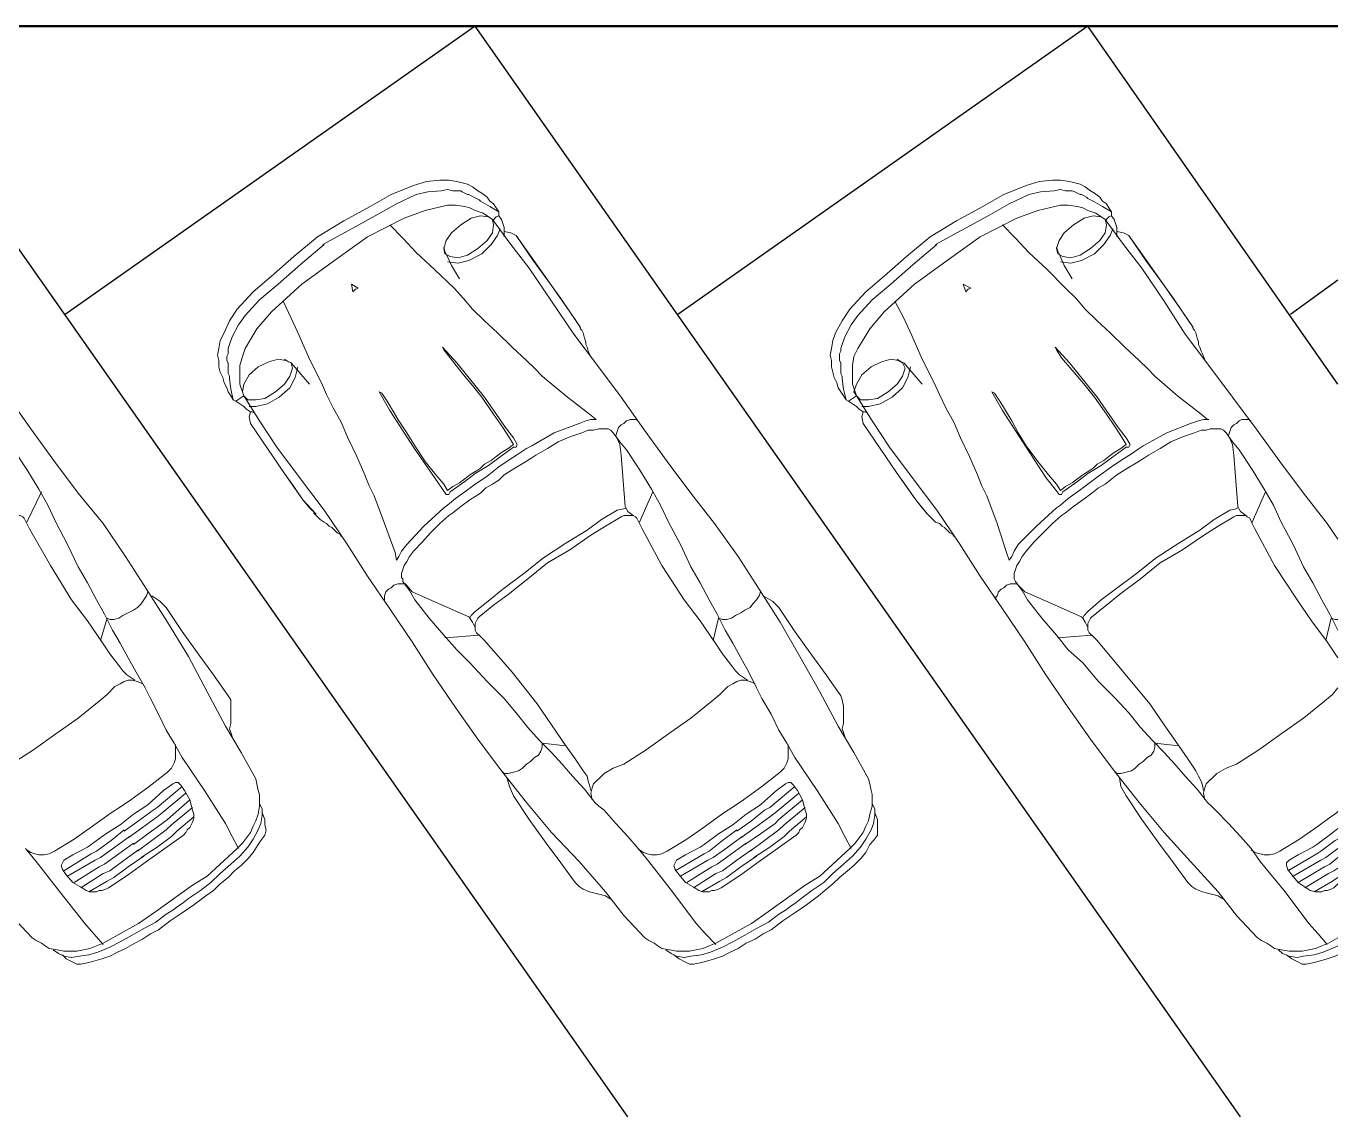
# Model space of a CAD drawing. Header units: metres. Extents: x -24.2 to 51.5, y -28.6 to 30.1.
# Drawn here: x 5.08 to 11.1, y -22.65 to -17.65 of the extents above; entities that cross this region are included whole.
import ezdxf

# ---------------------------------------------------------------- set-up
doc = ezdxf.new("R2010")
doc.units = ezdxf.units.M
for name, color, linetype in [('GF-BLACK', 250, 'Continuous'), ('GF-DARKGRAY', 8, 'Continuous'), ('GF-GRAY', 8, 'Continuous')]:
    doc.layers.add(name, color=color, linetype=linetype)

msp = doc.modelspace()

# ---------------------------------------------------------------- linework, layer by layer
at = {"layer": 'GF-BLACK', "lineweight": 50, "true_color": 0x000000}
msp.add_line((-9.7335, -17.6507), (11.0973, -17.6507), dxfattribs=at)
at = {"layer": 'GF-DARKGRAY', "lineweight": 25, "true_color": 0x767676}
for p, q in [((7.8387, -22.6533), (4.3267, -17.6507)), ((7.1387, -17.6507), (5.256, -18.9723)), ((10.6508, -22.6533), (7.1387, -17.6507)), ((9.9508, -17.6507), (8.068, -18.9723)), ((11.0973, -19.2921), (9.9508, -17.6507)), ((11.0973, -18.8154), (10.8801, -18.9723))]:
    msp.add_line(p, q, dxfattribs=at)
at = {"layer": 'GF-GRAY', "lineweight": 13, "true_color": 0x808080}
for p, q in [((7.6637, -19.4309), (7.6939, -19.455)), ((10.4697, -19.4309), (10.4999, -19.455)), ((7.7844, -19.5274), (7.7905, -19.5093)), ((10.5965, -19.5274), (10.6025, -19.5093)), ((5.1474, -19.7869), (5.081, -19.9257)), ((7.9534, -19.7869), (7.893, -19.9257)), ((10.7654, -19.7869), (10.7051, -19.9257)), ((6.7706, -20.0645), (6.7767, -20.1007)), ((9.5767, -20.0645), (9.5887, -20.1007)), ((6.9999, -20.4567), (7.1568, -20.4447)), ((9.812, -20.4567), (9.9689, -20.4447)), ((11.0973, -21.2533), (11.0913, -21.2593))]:
    msp.add_line(p, q, dxfattribs=at)
for points in [[(6.4146, -18.6162), (6.5353, -18.5438), (6.656, -18.4774), (6.7525, -18.4231), (6.8551, -18.3809), (6.9155, -18.3628), (6.9758, -18.3568), (7.018, -18.3568), (7.0543, -18.3628), (7.0784, -18.3688), (7.1025, -18.3749), (7.1267, -18.3869), (7.1508, -18.405), (7.1689, -18.4171), (7.193, -18.4352), (7.2051, -18.4533), (7.2232, -18.4654), (7.2353, -18.4835), (7.2474, -18.5016)], [(9.2267, -18.6162), (9.3473, -18.5438), (9.468, -18.4774), (9.5646, -18.4231), (9.6672, -18.3809), (9.7275, -18.3628), (9.7879, -18.3568), (9.8241, -18.3568), (9.8663, -18.3628), (9.8904, -18.3688), (9.9146, -18.3749), (9.9387, -18.3869), (9.9629, -18.405), (9.981, -18.4171), (10.0051, -18.4352), (10.0172, -18.4533), (10.0353, -18.4654), (10.0473, -18.4835), (10.0594, -18.5016)], [(6.4387, -18.6524), (6.5594, -18.5861), (6.6801, -18.5197), (6.7767, -18.4654), (6.8672, -18.4231), (6.9215, -18.4111), (6.9818, -18.405), (7.012, -18.399), (7.0362, -18.405)], [(7.0362, -18.405), (7.0482, -18.405), (7.0603, -18.405), (7.0724, -18.405), (7.0784, -18.4111), (7.0905, -18.4171), (7.1025, -18.4231), (7.1086, -18.4231), (7.1206, -18.4292), (7.1327, -18.4352), (7.1448, -18.4412), (7.1568, -18.4473), (7.1629, -18.4533), (7.2051, -18.4774), (7.2474, -18.5016)], [(9.2508, -18.6524), (9.3715, -18.5861), (9.4922, -18.5197), (9.5887, -18.4654), (9.6792, -18.4231), (9.7335, -18.4111), (9.7939, -18.405), (9.8241, -18.399), (9.8482, -18.405)], [(9.8482, -18.405), (9.8603, -18.405), (9.8723, -18.405), (9.8784, -18.405), (9.8904, -18.4111), (9.9025, -18.4171), (9.9146, -18.4231), (9.9206, -18.4231), (9.9327, -18.4292), (9.9447, -18.4352), (9.9508, -18.4412), (9.9629, -18.4473), (9.9749, -18.4533), (10.0172, -18.4774), (10.0594, -18.5016)], [(6.4931, -18.7249), (6.6439, -18.6162), (6.8129, -18.5318), (6.9094, -18.4955), (7.012, -18.4714), (7.0482, -18.4714), (7.0905, -18.4774), (7.1146, -18.4835), (7.1387, -18.4955), (7.1749, -18.5076), (7.2172, -18.5378)], [(9.3051, -18.7249), (9.456, -18.6162), (9.6249, -18.5318), (9.7215, -18.4955), (9.8241, -18.4714), (9.8603, -18.4714), (9.9025, -18.4774), (9.9266, -18.4835), (9.9508, -18.4955), (9.987, -18.5076), (10.0292, -18.5378)], [(7.2172, -18.5378), (7.3017, -18.6524), (7.3862, -18.7611), (7.4887, -18.9119), (7.5913, -19.0628), (7.6999, -19.2076), (7.8086, -19.3524), (7.9111, -19.4973), (8.0198, -19.6481), (8.1284, -19.793), (8.237, -19.9317), (8.3456, -20.0826), (8.4422, -20.2335), (8.5387, -20.3843), (8.6292, -20.5412), (8.7198, -20.7042), (8.8042, -20.861), (8.8767, -20.9817), (8.943, -21.1024), (8.9491, -21.1266), (8.9551, -21.1567), (8.9611, -21.1748), (8.9611, -21.199), (8.9611, -21.2291), (8.9491, -21.2654), (8.943, -21.2955), (8.931, -21.3197), (8.9189, -21.3498), (8.9008, -21.374), (8.8827, -21.3981), (8.8586, -21.4223), (8.7198, -21.549), (8.6534, -21.5912), (8.4844, -21.7119), (8.406, -21.7662), (8.243, -21.8567), (8.2129, -21.8688), (8.1827, -21.8809), (8.1525, -21.8869), (8.1224, -21.8929), (8.0922, -21.8929), (8.062, -21.8929), (8.0318, -21.8869), (7.9956, -21.8809), (7.9775, -21.8688), (7.9594, -21.8567), (7.9353, -21.8447), (7.9172, -21.8326), (7.8206, -21.73), (7.7361, -21.6214), (7.6155, -21.4826), (7.4887, -21.3498), (7.3741, -21.211), (7.2594, -21.0662), (7.1508, -20.9214), (7.0482, -20.7766), (6.9456, -20.6257), (6.8491, -20.4748), (6.7465, -20.324), (6.6439, -20.1731), (6.5474, -20.0223), (6.4448, -19.8714), (6.3362, -19.7266), (6.2275, -19.5817), (6.1491, -19.4611), (6.0767, -19.3464)], [(7.2474, -18.5016), (7.2474, -18.5197), (7.2353, -18.5257), (7.2172, -18.5438)], [(7.2474, -18.5197), (7.2594, -18.5378), (7.2655, -18.5559), (7.2715, -18.574), (7.2715, -18.5921), (7.2715, -18.6042), (7.2715, -18.6162)], [(10.0594, -18.5016), (10.0594, -18.5197), (10.0473, -18.5257), (10.0292, -18.5438)], [(10.0292, -18.5378), (10.1137, -18.6524), (10.1982, -18.7611), (10.3008, -18.9119), (10.3973, -19.0628), (10.506, -19.2076), (10.6146, -19.3524), (10.7232, -19.4973), (10.8318, -19.6481), (10.9404, -19.793), (11.0491, -19.9317), (11.0973, -20.0042)], [(10.0594, -18.5197), (10.0715, -18.5378), (10.0775, -18.5559), (10.0835, -18.574), (10.0835, -18.5921), (10.0835, -18.6042), (10.0835, -18.6162)], [(6.7465, -18.5619), (6.8068, -18.6223), (6.8672, -18.6887), (6.9517, -18.7671), (7.0422, -18.8516), (7.0844, -18.8999), (7.1267, -18.9481), (7.181, -19.0024), (7.2413, -19.0568), (7.3077, -19.1231), (7.3741, -19.1835), (7.4103, -19.2197), (7.4465, -19.2559), (7.5551, -19.3464), (7.6637, -19.4309)], [(7.012, -18.7309), (7.0603, -18.7369), (7.1086, -18.7249), (7.1689, -18.6947), (7.2112, -18.6524), (7.2413, -18.6102), (7.2534, -18.58)], [(7.2715, -18.5921), (7.3017, -18.5981), (7.3258, -18.6102)], [(9.5585, -18.5619), (9.6189, -18.6223), (9.6792, -18.6887), (9.7637, -18.7671), (9.8482, -18.8516), (9.8965, -18.8999), (9.9387, -18.9481), (9.993, -19.0024), (10.0534, -19.0568), (10.1197, -19.1231), (10.1861, -19.1835), (10.2223, -19.2197), (10.2585, -19.2559), (10.3611, -19.3464), (10.4697, -19.4309)], [(9.8241, -18.7309), (9.8723, -18.7369), (9.9206, -18.7249), (9.981, -18.6947), (10.0232, -18.6524), (10.0534, -18.6102), (10.0654, -18.58)], [(10.0835, -18.5921), (10.1137, -18.5981), (10.1379, -18.6102)], [(6.4146, -18.6162), (6.306, -18.7068), (6.2034, -18.7973), (6.1189, -18.8697), (6.0465, -18.9481), (6.0103, -19.0024), (5.9862, -19.0568), (5.9681, -19.093), (5.962, -19.1292), (5.956, -19.1593), (5.962, -19.1835), (5.962, -19.2136), (5.9681, -19.2378), (5.9801, -19.2619), (5.9862, -19.2861), (5.9982, -19.3102), (6.0043, -19.3283), (6.0163, -19.3464), (6.0284, -19.3645)], [(6.4448, -18.6524), (6.3362, -18.743), (6.2336, -18.8335), (6.1491, -18.9059), (6.0827, -18.9783), (6.0525, -19.0205), (6.0224, -19.0749), (6.0103, -19.1111), (6.0043, -19.1292)], [(7.3258, -18.6102), (7.4887, -18.8395), (7.5732, -18.9602), (7.6215, -19.0326)], [(7.3258, -18.6102), (7.4043, -18.7249), (7.4887, -18.8395), (7.531, -18.8999), (7.5732, -18.9602), (7.5974, -18.9964), (7.6215, -19.0326)], [(9.2267, -18.6162), (9.118, -18.7068), (9.0154, -18.7973), (8.931, -18.8697), (8.8586, -18.9481), (8.8223, -19.0024), (8.7922, -19.0568), (8.7801, -19.093), (8.7741, -19.1292), (8.768, -19.1593), (8.7741, -19.1835), (8.7741, -19.2136), (8.7801, -19.2378), (8.7861, -19.2619), (8.7982, -19.2861), (8.8042, -19.3102), (8.8163, -19.3283), (8.8284, -19.3464), (8.8404, -19.3645)], [(9.2568, -18.6524), (9.1482, -18.743), (9.0456, -18.8335), (8.9611, -18.9059), (8.8948, -18.9783), (8.8646, -19.0205), (8.8344, -19.0749), (8.8223, -19.1111), (8.8163, -19.1292)], [(10.1379, -18.6102), (10.3008, -18.8395), (10.3853, -18.9602), (10.4335, -19.0326)], [(10.1379, -18.6102), (10.2163, -18.7249), (10.3008, -18.8395), (10.343, -18.8999), (10.3853, -18.9602), (10.4094, -18.9964), (10.4335, -19.0326)], [(6.9939, -18.6645), (6.9999, -18.6826), (7.006, -18.6947), (7.0301, -18.749), (7.0663, -18.8093)], [(9.806, -18.6645), (9.812, -18.6826), (9.818, -18.6947), (9.8422, -18.749), (9.8784, -18.8093)], [(6.4931, -18.7249), (6.3422, -18.8335), (6.2034, -18.9602), (6.137, -19.0386), (6.0827, -19.1292), (6.0706, -19.1654), (6.0586, -19.2076), (6.0586, -19.2317), (6.0586, -19.2619), (6.0586, -19.2921), (6.0767, -19.3464)], [(9.3051, -18.7249), (9.1542, -18.8335), (9.0154, -18.9602), (8.9491, -19.0386), (8.8948, -19.1292), (8.8767, -19.1654), (8.8706, -19.2076), (8.8706, -19.2317), (8.8706, -19.2619), (8.8706, -19.2921), (8.8887, -19.3464)], [(6.5715, -18.8335), (6.6017, -18.8516), (6.5896, -18.8576)], [(6.5715, -18.8335), (6.5775, -18.8697), (6.5896, -18.8576)], [(9.3775, -18.8335), (9.4137, -18.8516), (9.4017, -18.8576)], [(9.3775, -18.8335), (9.3896, -18.8697), (9.4017, -18.8576)], [(6.2577, -18.9119), (6.2939, -18.9904), (6.3301, -19.0688), (6.3784, -19.1774), (6.4327, -19.2861), (6.4568, -19.3404), (6.487, -19.4007), (6.5232, -19.4671), (6.5534, -19.5395), (6.5956, -19.624), (6.6318, -19.7085), (6.6499, -19.7567), (6.6741, -19.805), (6.7224, -19.9317), (6.7706, -20.0645)], [(9.0637, -18.9119), (9.106, -18.9904), (9.1422, -19.0688), (9.1904, -19.1774), (9.2448, -19.2861), (9.2689, -19.3404), (9.2991, -19.4007), (9.3353, -19.4671), (9.3654, -19.5395), (9.4077, -19.624), (9.4439, -19.7085), (9.462, -19.7567), (9.4861, -19.805), (9.5344, -19.9317), (9.5767, -20.0645)], [(7.6155, -19.0205), (7.6215, -19.0386), (7.6275, -19.0447), (7.6336, -19.0567), (7.6396, -19.0809), (7.6456, -19.099), (7.6456, -19.1111), (7.6517, -19.1231), (7.6577, -19.1412), (7.6637, -19.1533), (7.6698, -19.1654), (7.6758, -19.1774)], [(10.4275, -19.0205), (10.4335, -19.0386), (10.4396, -19.0447), (10.4456, -19.0567), (10.4516, -19.0809), (10.4577, -19.099), (10.4577, -19.1111), (10.4637, -19.1231), (10.4697, -19.1412), (10.4758, -19.1533), (10.4818, -19.1654), (10.4879, -19.1774)], [(6.0043, -19.1292), (6.0043, -19.1412), (6.0043, -19.1533), (5.9982, -19.1654), (5.9982, -19.1774), (5.9982, -19.1835), (6.0043, -19.1955), (6.0043, -19.2076), (6.0043, -19.2197), (6.0043, -19.2317), (6.0043, -19.2438), (6.0103, -19.2559), (6.0103, -19.268), (6.0163, -19.3162), (6.0284, -19.3645)], [(6.9879, -19.1231), (7.0543, -19.1955), (7.181, -19.3524), (7.2775, -19.4912), (7.3137, -19.5395), (7.3318, -19.5697), (7.3258, -19.5817), (7.3137, -19.5817), (7.2474, -19.63), (7.1991, -19.6662), (7.1689, -19.6843)], [(6.9879, -19.1231), (6.9939, -19.1352), (7.0241, -19.1714), (7.0844, -19.2499), (7.1267, -19.2981), (7.1689, -19.3524), (7.2232, -19.4309), (7.2655, -19.4912), (7.2956, -19.5395), (7.3137, -19.5697), (7.2896, -19.5878), (7.2594, -19.6059), (7.2353, -19.624), (7.2112, -19.6421), (7.181, -19.6602), (7.1629, -19.6783)], [(8.8163, -19.1292), (8.8163, -19.1412), (8.8103, -19.1533), (8.8103, -19.1654), (8.8103, -19.1774), (8.8103, -19.1835), (8.8163, -19.1955), (8.8163, -19.2076), (8.8163, -19.2197), (8.8163, -19.2317), (8.8163, -19.2438), (8.8223, -19.2559), (8.8223, -19.268), (8.8284, -19.3162), (8.8404, -19.3645)], [(9.7999, -19.1231), (9.8663, -19.1955), (9.993, -19.3524), (10.0896, -19.4912), (10.1258, -19.5395), (10.1439, -19.5697), (10.1379, -19.5817), (10.1258, -19.5817), (10.0594, -19.63), (10.0111, -19.6662), (9.981, -19.6843)], [(9.7999, -19.1231), (9.806, -19.1352), (9.8301, -19.1714), (9.8965, -19.2499), (9.9387, -19.2981), (9.981, -19.3524), (10.0353, -19.4309), (10.0775, -19.4912), (10.1077, -19.5395), (10.1258, -19.5697), (10.1016, -19.5878), (10.0715, -19.6059), (10.0473, -19.624), (10.0232, -19.6421), (9.993, -19.6602), (9.9749, -19.6783)], [(6.2637, -19.1774), (6.2818, -19.1895), (6.2939, -19.1955), (6.3301, -19.2378), (6.3784, -19.2921)], [(9.0758, -19.1774), (9.0939, -19.1895), (9.106, -19.1955), (9.1422, -19.2378), (9.1904, -19.2921)], [(6.3241, -19.2136), (6.312, -19.2619), (6.2879, -19.3102)], [(9.1361, -19.2136), (9.1241, -19.2619), (9.0999, -19.3102)], [(6.1853, -19.3826), (6.2396, -19.3524), (6.2879, -19.3102)], [(8.9973, -19.3826), (9.0517, -19.3524), (9.0999, -19.3102)], [(4.9965, -19.3524), (5.0991, -19.4973), (5.2077, -19.6481), (5.3163, -19.793), (5.431, -19.9317), (5.5336, -20.0826), (5.6301, -20.2335), (5.7267, -20.3843), (5.8232, -20.5412), (5.9077, -20.7042), (5.9922, -20.861), (6.0646, -20.9817), (6.131, -21.1024), (6.137, -21.1266), (6.1431, -21.1567), (6.1491, -21.1748), (6.1491, -21.199), (6.1491, -21.2291), (6.1431, -21.2654), (6.131, -21.2955), (6.1189, -21.3197), (6.1069, -21.3498), (6.0887, -21.374), (6.0706, -21.3981), (6.0465, -21.4223), (5.9077, -21.549), (5.8413, -21.5912), (5.6724, -21.7119), (5.5939, -21.7662), (5.431, -21.8567), (5.4008, -21.8688), (5.3706, -21.8809), (5.3405, -21.8869), (5.3103, -21.8929), (5.2801, -21.8929), (5.25, -21.8929), (5.2198, -21.8869), (5.1836, -21.8809), (5.1655, -21.8688), (5.1474, -21.8567), (5.1232, -21.8447), (5.1051, -21.8326), (5.0086, -21.73)], [(6.0284, -19.3645), (6.0405, -19.3705), (6.0586, -19.3585), (6.0767, -19.3464)], [(6.0405, -19.3705), (6.0586, -19.3826), (6.0767, -19.3947), (6.0887, -19.4067), (6.1069, -19.4188), (6.1129, -19.4188), (6.125, -19.4249)], [(6.6982, -19.3283), (6.7465, -19.4128), (6.8551, -19.5817), (6.9517, -19.7205), (6.9879, -19.7748), (7.006, -19.799), (7.018, -19.799), (7.0241, -19.7869), (7.0905, -19.7386), (7.1387, -19.7024), (7.1689, -19.6843)], [(6.6982, -19.3283), (6.7103, -19.3343), (6.7344, -19.3705), (6.7887, -19.4611), (6.8249, -19.5154), (6.8612, -19.5757), (6.9094, -19.6481), (6.9577, -19.7085), (6.9939, -19.7507), (7.012, -19.7809), (7.0361, -19.7628), (7.0663, -19.7447), (7.0905, -19.7266), (7.1146, -19.7085), (7.1448, -19.6904), (7.1629, -19.6783)], [(8.8404, -19.3645), (8.8525, -19.3705), (8.8706, -19.3585), (8.8887, -19.3464)], [(8.8525, -19.3705), (8.8706, -19.3826), (8.8887, -19.3947), (8.9008, -19.4067), (8.9189, -19.4188), (8.9249, -19.4188), (8.937, -19.4249)], [(11.0973, -21.8326), (11.0551, -21.8567), (11.0249, -21.8688), (10.9947, -21.8809), (10.9646, -21.8869), (10.9344, -21.8929), (10.9042, -21.8929), (10.8741, -21.8929), (10.8378, -21.8869), (10.8077, -21.8809), (10.7896, -21.8688), (10.7715, -21.8567), (10.7473, -21.8447), (10.7292, -21.8326), (10.6327, -21.73), (10.5482, -21.6214), (10.4215, -21.4826), (10.3008, -21.3498), (10.1861, -21.211), (10.0715, -21.0662), (9.9629, -20.9214), (9.8603, -20.7766), (9.7577, -20.6257), (9.6611, -20.4748), (9.5585, -20.324), (9.456, -20.1731), (9.3594, -20.0223), (9.2568, -19.8714), (9.1482, -19.7266), (9.0396, -19.5817), (8.9611, -19.4611), (8.8887, -19.3464)], [(9.5103, -19.3283), (9.5585, -19.4128), (9.6672, -19.5817), (9.7577, -19.7205), (9.7999, -19.7748), (9.818, -19.799), (9.8301, -19.799), (9.8361, -19.7869), (9.9025, -19.7386), (9.9508, -19.7024), (9.981, -19.6843)], [(9.5103, -19.3283), (9.5223, -19.3343), (9.5465, -19.3705), (9.6008, -19.4611), (9.631, -19.5154), (9.6672, -19.5757), (9.7215, -19.6481), (9.7698, -19.7085), (9.806, -19.7507), (9.8241, -19.7809), (9.8482, -19.7628), (9.8784, -19.7447), (9.9025, -19.7266), (9.9266, -19.7085), (9.9568, -19.6904), (9.9749, -19.6783)], [(6.1853, -19.3826), (6.131, -19.3947), (6.1008, -19.3947)], [(6.1069, -19.4188), (6.1008, -19.443), (6.1069, -19.4731)], [(8.9973, -19.3826), (8.943, -19.3947), (8.9129, -19.3947)], [(8.9189, -19.4188), (8.9129, -19.443), (8.9189, -19.4731)], [(6.1069, -19.4731), (6.2637, -19.7024), (6.3482, -19.8231), (6.4086, -19.8895)], [(6.1069, -19.4731), (6.1853, -19.5878), (6.2637, -19.7024), (6.306, -19.7628), (6.3482, -19.8231), (6.3784, -19.8593), (6.4086, -19.8895)], [(7.6939, -19.455), (7.6698, -19.455), (7.6456, -19.4611), (7.6155, -19.4731), (7.5008, -19.5154), (7.3982, -19.5757), (7.3741, -19.5878), (7.3379, -19.6119), (7.2896, -19.6421), (7.2474, -19.6723), (7.193, -19.7145)], [(7.7724, -19.5154), (7.7663, -19.5093), (7.7603, -19.5033), (7.7482, -19.4973), (7.7422, -19.4973), (7.7241, -19.4973), (7.706, -19.4973), (7.6818, -19.5033), (7.6577, -19.5033), (7.6275, -19.5154), (7.5732, -19.5335), (7.5189, -19.5576), (7.4706, -19.5878), (7.4163, -19.6179), (7.3982, -19.63), (7.362, -19.6542), (7.3198, -19.6783), (7.2715, -19.7085), (7.2474, -19.7326), (7.2172, -19.7507)], [(7.887, -19.4611), (7.8749, -19.455), (7.8629, -19.455), (7.8508, -19.455), (7.8327, -19.4611), (7.8206, -19.4731), (7.8086, -19.4792), (7.7965, -19.4912), (7.7905, -19.5093)], [(8.9189, -19.4731), (9.0758, -19.7024), (9.1603, -19.8231), (9.2146, -19.8895)], [(8.9189, -19.4731), (8.9973, -19.5878), (9.0758, -19.7024), (9.118, -19.7628), (9.1603, -19.8231), (9.1904, -19.8593), (9.2146, -19.8895)], [(10.506, -19.455), (10.4818, -19.455), (10.4577, -19.4611), (10.4215, -19.4731), (10.3128, -19.5154), (10.2042, -19.5757), (10.1861, -19.5878), (10.1499, -19.6119), (10.1016, -19.6421), (10.0594, -19.6723), (9.9991, -19.7145)], [(10.5844, -19.5154), (10.5784, -19.5093), (10.5723, -19.5033), (10.5603, -19.4973), (10.5542, -19.4973), (10.5361, -19.4973), (10.512, -19.4973), (10.4939, -19.5033), (10.4697, -19.5033), (10.4396, -19.5154), (10.3853, -19.5335), (10.331, -19.5576), (10.2827, -19.5878), (10.2284, -19.6179), (10.2103, -19.63), (10.1741, -19.6542), (10.1318, -19.6783), (10.0835, -19.7085), (10.0534, -19.7326), (10.0292, -19.7507)], [(10.6991, -19.4611), (10.687, -19.455), (10.6749, -19.455), (10.6568, -19.455), (10.6447, -19.4611), (10.6327, -19.4731), (10.6206, -19.4792), (10.6085, -19.4912), (10.6025, -19.5093)], [(8.8646, -21.4223), (8.8344, -21.3679), (8.8042, -21.3076), (8.7077, -21.1567), (8.6051, -21.0059), (8.5689, -20.9395), (8.5327, -20.8792), (8.4965, -20.8067), (8.4542, -20.7343), (8.4422, -20.7102), (8.4301, -20.686), (8.3939, -20.6136), (8.3577, -20.5473), (8.3215, -20.4809), (8.2853, -20.4205), (8.2491, -20.3481), (8.2129, -20.2817), (8.1706, -20.2033), (8.1284, -20.1309), (8.0801, -20.0283), (8.0258, -19.9257), (7.9896, -19.8473), (7.9474, -19.7749), (7.893, -19.6843), (7.8327, -19.5938), (7.8025, -19.5576), (7.7724, -19.5154)], [(7.8629, -19.8955), (7.8387, -19.8774), (7.8327, -19.8654), (7.8267, -19.8533), (7.8086, -19.618), (7.8025, -19.5697), (7.7844, -19.5274)], [(11.0973, -20.4205), (11.0611, -20.3481), (11.0249, -20.2817), (10.9827, -20.2033), (10.9404, -20.1309), (10.8922, -20.0283), (10.8378, -19.9257), (10.8016, -19.8473), (10.7594, -19.7748), (10.7051, -19.6843), (10.6447, -19.5938), (10.6146, -19.5576), (10.5844, -19.5154)], [(10.6749, -19.8955), (10.6508, -19.8774), (10.6447, -19.8654), (10.6387, -19.8533), (10.6206, -19.618), (10.6146, -19.5697), (10.5965, -19.5274)], [(6.0525, -21.4223), (6.0224, -21.3679), (5.9922, -21.3076), (5.8956, -21.1567), (5.7931, -21.0059), (5.7569, -20.9395), (5.7206, -20.8792), (5.6844, -20.8067), (5.6482, -20.7343), (5.6362, -20.7102), (5.6241, -20.686), (5.5819, -20.6136), (5.5456, -20.5473), (5.5094, -20.4809), (5.4732, -20.4205), (5.437, -20.3481), (5.4008, -20.2817), (5.3586, -20.2033), (5.3163, -20.1309), (5.2681, -20.0283), (5.2138, -19.9257), (5.1775, -19.8473), (5.1353, -19.7749), (5.081, -19.6843), (5.0206, -19.5938)], [(6.9939, -19.8593), (7.012, -19.8473), (7.0482, -19.8171), (7.0905, -19.7869), (7.1327, -19.7567), (7.193, -19.7145)], [(9.806, -19.8593), (9.8241, -19.8473), (9.8603, -19.8171), (9.9025, -19.7869), (9.9448, -19.7567), (9.9991, -19.7145)], [(6.8068, -20.1973), (6.8068, -20.1852), (6.8008, -20.1792), (6.8008, -20.1671), (6.8008, -20.1611), (6.8068, -20.1429), (6.8129, -20.1248), (6.8249, -20.1067), (6.837, -20.0826), (6.8551, -20.0585), (6.8974, -20.0162), (6.9336, -19.974), (6.9758, -19.9317), (7.018, -19.8955), (7.0362, -19.8835), (7.0724, -19.8533), (7.1146, -19.8231), (7.1629, -19.793), (7.187, -19.7688), (7.2172, -19.7507)], [(9.6189, -20.1973), (9.6129, -20.1852), (9.6129, -20.1792), (9.6129, -20.1671), (9.6129, -20.1611), (9.6189, -20.1429), (9.6249, -20.1248), (9.637, -20.1067), (9.6491, -20.0826), (9.6672, -20.0585), (9.7034, -20.0162), (9.7456, -19.974), (9.7879, -19.9317), (9.8301, -19.8955), (9.8482, -19.8835), (9.8844, -19.8533), (9.9266, -19.8231), (9.9689, -19.793), (9.9991, -19.7688), (10.0292, -19.7507)], [(6.9939, -19.8593), (6.9034, -19.9438), (6.8249, -20.0283)], [(7.8327, -19.8593), (7.8146, -19.8654), (7.7905, -19.8714), (7.718, -19.9136), (7.6517, -19.9619), (7.5551, -20.0223), (7.4525, -20.0886)], [(9.806, -19.8593), (9.7154, -19.9438), (9.631, -20.0283)], [(10.6387, -19.8593), (10.6266, -19.8654), (10.6025, -19.8714), (10.5301, -19.9136), (10.4637, -19.9619), (10.3672, -20.0223), (10.2646, -20.0886)], [(5.5758, -20.6498), (5.5577, -20.6378), (5.5396, -20.6257), (5.5215, -20.6076), (5.5034, -20.5835), (5.4612, -20.5291), (5.425, -20.4748), (5.3586, -20.3783), (5.2862, -20.2817), (5.1896, -20.1248), (5.0931, -19.9559), (5.081, -19.9317), (5.0689, -19.9076), (5.0629, -19.9016), (5.0508, -19.8955), (5.0327, -19.8955), (5.0207, -19.8955), (5.0086, -19.8955), (4.9965, -19.9016), (4.9241, -19.9438), (4.8577, -19.986), (4.7612, -20.0524), (4.6586, -20.1128)], [(6.3965, -19.8835), (6.4086, -19.8955), (6.4146, -19.9016), (6.4267, -19.9136), (6.4448, -19.9257), (6.4568, -19.9317), (6.4689, -19.9438), (6.481, -19.9498), (6.4931, -19.9619), (6.5051, -19.974), (6.5172, -19.98), (6.5232, -19.9921)], [(8.3879, -20.6498), (8.3698, -20.6378), (8.3517, -20.6257), (8.3336, -20.6076), (8.3155, -20.5835), (8.2732, -20.5291), (8.237, -20.4748), (8.1706, -20.3783), (8.0982, -20.2817), (7.9956, -20.1248), (7.9051, -19.9559), (7.893, -19.9317), (7.881, -19.9076), (7.8749, -19.9016), (7.8629, -19.8955), (7.8448, -19.8955), (7.8327, -19.8955), (7.8206, -19.8955), (7.8086, -19.9016), (7.7361, -19.9438), (7.6698, -19.986), (7.5732, -20.0524), (7.4706, -20.1128)], [(9.2086, -19.8835), (9.2206, -19.8955), (9.2267, -19.9016), (9.2387, -19.9136), (9.2508, -19.9257), (9.2689, -19.9317), (9.281, -19.9438), (9.293, -19.9498), (9.3051, -19.9619), (9.3172, -19.974), (9.3292, -19.98), (9.3353, -19.9921)], [(11.0973, -20.5473), (11.0853, -20.5292), (11.0491, -20.4748), (10.9766, -20.3783), (10.9103, -20.2817), (10.8077, -20.1248), (10.7172, -19.9559), (10.7051, -19.9317), (10.693, -19.9076), (10.681, -19.9016), (10.6749, -19.8955), (10.6568, -19.8955), (10.6447, -19.8955), (10.6327, -19.8955), (10.6206, -19.9016), (10.5482, -19.9438), (10.4818, -19.9861), (10.3853, -20.0524), (10.2827, -20.1128)], [(6.7767, -20.1007), (6.7887, -20.0826), (6.8008, -20.0585), (6.8249, -20.0283)], [(9.5887, -20.1007), (9.6008, -20.0826), (9.6129, -20.0585), (9.631, -20.0283)], [(7.1146, -20.3662), (7.1206, -20.3542), (7.1387, -20.336), (7.2051, -20.2817), (7.2655, -20.2335), (7.362, -20.1611), (7.4525, -20.0886)], [(9.9266, -20.3662), (9.9327, -20.3542), (9.9508, -20.336), (10.0111, -20.2817), (10.0775, -20.2335), (10.1741, -20.1611), (10.2646, -20.0886)], [(7.6698, -21.1567), (7.6637, -21.1326), (7.6577, -21.1145), (7.6517, -21.0904), (7.6336, -21.0662), (7.5974, -21.0119), (7.5551, -20.9516), (7.4887, -20.855), (7.4224, -20.7585), (7.3077, -20.6136), (7.181, -20.4688), (7.1629, -20.4507), (7.1448, -20.4326), (7.1387, -20.4205), (7.1387, -20.4085), (7.1387, -20.3904), (7.1448, -20.3783), (7.1508, -20.3662), (7.1568, -20.3602), (7.2232, -20.3059), (7.2896, -20.2576), (7.3801, -20.1852), (7.4706, -20.1128)], [(10.4818, -21.1567), (10.4758, -21.1326), (10.4697, -21.1145), (10.4577, -21.0904), (10.4456, -21.0662), (10.4094, -21.0119), (10.3672, -20.9516), (10.3008, -20.855), (10.2344, -20.7585), (10.1137, -20.6136), (9.993, -20.4688), (9.9749, -20.4507), (9.9568, -20.4326), (9.9508, -20.4205), (9.9508, -20.4085), (9.9508, -20.3904), (9.9568, -20.3783), (9.9629, -20.3662), (9.9689, -20.3602), (10.0353, -20.3059), (10.0956, -20.2576), (10.1922, -20.1852), (10.2827, -20.1128)], [(6.7224, -20.2817), (6.7224, -20.2697), (6.7224, -20.2636), (6.7284, -20.2455), (6.7405, -20.2335), (6.7525, -20.2274), (6.7646, -20.2154), (6.7827, -20.2093), (6.7948, -20.2093), (6.8189, -20.2093)], [(8.243, -21.8628), (8.1948, -21.8145), (8.1525, -21.7662), (8.0439, -21.6214), (7.9353, -21.4826), (7.887, -21.4222), (7.8387, -21.3679), (7.7844, -21.3076), (7.7301, -21.2472), (7.706, -21.2291), (7.6879, -21.211), (7.6396, -21.1507), (7.5853, -21.0904), (7.537, -21.036), (7.4887, -20.9817), (7.4344, -20.9274), (7.3801, -20.8671), (7.3258, -20.8007), (7.2715, -20.7343), (7.193, -20.6559), (7.1146, -20.5714), (7.0543, -20.511), (6.9939, -20.4447), (6.9275, -20.3662), (6.8612, -20.2817), (6.837, -20.2395), (6.8068, -20.1973)], [(7.1387, -20.4085), (7.1267, -20.3843), (7.1146, -20.3662), (7.1086, -20.3602), (6.8913, -20.2636), (6.8491, -20.2455), (6.8189, -20.2093)], [(9.5284, -20.2817), (9.5284, -20.2697), (9.5344, -20.2636), (9.5404, -20.2455), (9.5525, -20.2335), (9.5646, -20.2274), (9.5767, -20.2154), (9.5948, -20.2093), (9.6068, -20.2093), (9.6249, -20.2093)], [(11.0491, -21.8628), (11.0068, -21.8145), (10.9646, -21.7662), (10.8559, -21.6214), (10.7413, -21.4826), (10.6991, -21.4222), (10.6508, -21.3679), (10.5965, -21.3076), (10.5361, -21.2472), (10.518, -21.2291), (10.4999, -21.211), (10.4516, -21.1507), (10.3973, -21.0904), (10.3491, -21.036), (10.3008, -20.9817), (10.2465, -20.9274), (10.1922, -20.8671), (10.1379, -20.8007), (10.0775, -20.7343), (9.9991, -20.6559), (9.9266, -20.5714), (9.8603, -20.511), (9.806, -20.4447), (9.7396, -20.3662), (9.6732, -20.2817), (9.6491, -20.2395), (9.6189, -20.1973)], [(9.9508, -20.4085), (9.9387, -20.3843), (9.9266, -20.3662), (9.9206, -20.3602), (9.7034, -20.2636), (9.6611, -20.2455), (9.6249, -20.2093)], [(5.6301, -20.2335), (5.6362, -20.2455), (5.6301, -20.2636), (5.6181, -20.2817), (5.606, -20.2998), (5.5879, -20.3179), (5.5698, -20.33), (5.5456, -20.3421), (5.5215, -20.3542), (5.5034, -20.3662), (5.4793, -20.3723), (5.4612, -20.3723), (5.4491, -20.3662), (5.4189, -20.4688)], [(5.6543, -20.2636), (5.6905, -20.2878), (5.7206, -20.3179), (5.7931, -20.4266), (5.8715, -20.5352), (5.9379, -20.6257), (6.0043, -20.7223), (6.0163, -20.7404), (6.0163, -20.7705), (6.0163, -20.7947), (6.0163, -20.8248), (6.0163, -20.849), (6.0103, -20.8731), (6.0163, -20.8912), (6.0224, -20.9093)], [(8.4422, -20.2335), (8.4482, -20.2455), (8.4422, -20.2636), (8.4301, -20.2817), (8.412, -20.2998), (8.3999, -20.3179), (8.3758, -20.33), (8.3577, -20.3421), (8.3336, -20.3542), (8.3155, -20.3662), (8.2913, -20.3723), (8.2732, -20.3723), (8.2551, -20.3662), (8.231, -20.4688)], [(8.4603, -20.2636), (8.5025, -20.2878), (8.5327, -20.3179), (8.6051, -20.4266), (8.6836, -20.5352), (8.7499, -20.6257), (8.8163, -20.7223), (8.8223, -20.7404), (8.8284, -20.7705), (8.8284, -20.7947), (8.8284, -20.8248), (8.8284, -20.849), (8.8223, -20.8731), (8.8284, -20.8912), (8.8344, -20.9093)], [(11.0973, -20.3723), (11.0853, -20.3723), (11.0672, -20.3662), (11.043, -20.4688)], [(5.612, -20.6679), (5.5879, -20.6559), (5.5637, -20.6498), (5.5456, -20.6498), (5.5275, -20.6559), (5.5094, -20.6679), (5.4853, -20.68), (5.4491, -20.7162), (5.4129, -20.7464), (5.3163, -20.8248), (5.2138, -20.8973)], [(8.4241, -20.6679), (8.3999, -20.6559), (8.3758, -20.6498), (8.3577, -20.6498), (8.3396, -20.6559), (8.3215, -20.6679), (8.2974, -20.68), (8.2611, -20.7162), (8.2249, -20.7464), (8.1284, -20.8248), (8.0258, -20.8973)], [(11.0973, -20.686), (11.0732, -20.7162), (11.037, -20.7464), (10.9404, -20.8248), (10.8378, -20.8973)], [(4.8698, -21.199), (4.8577, -21.1688), (4.8638, -21.1447), (4.8698, -21.1266), (4.8819, -21.1145), (4.9, -21.0964), (4.9181, -21.0783), (4.9663, -21.0541), (5.0086, -21.036), (5.1112, -20.9697), (5.2138, -20.8973)], [(5.7629, -20.9455), (5.7629, -20.9697), (5.7629, -20.9878), (5.7629, -21.0119), (5.7569, -21.03), (5.7448, -21.0541), (5.7267, -21.0723), (5.6422, -21.1386), (5.5577, -21.199), (5.5155, -21.2291), (5.4672, -21.2593)], [(7.2594, -21.0662), (7.2715, -21.0783), (7.2896, -21.0783), (7.3137, -21.0723), (7.3379, -21.0662), (7.356, -21.0541), (7.3741, -21.036), (7.3922, -21.024), (7.4103, -21.0059), (7.4284, -20.9938), (7.4405, -20.9757), (7.4465, -20.9576), (7.4465, -20.9395), (7.5551, -20.9516)], [(7.6758, -21.199), (7.6698, -21.1688), (7.6758, -21.1447), (7.6818, -21.1266), (7.6939, -21.1145), (7.712, -21.0964), (7.7301, -21.0783), (7.7724, -21.0541), (7.8206, -21.036), (7.9232, -20.9697), (8.0258, -20.8973)], [(8.5749, -20.9455), (8.5749, -20.9697), (8.5749, -20.9878), (8.5749, -21.0119), (8.5689, -21.03), (8.5568, -21.0541), (8.5387, -21.0723), (8.4542, -21.1386), (8.3698, -21.199), (8.3275, -21.2291), (8.2792, -21.2593)], [(10.0715, -21.0662), (10.0835, -21.0783), (10.1016, -21.0783), (10.1258, -21.0723), (10.1499, -21.0662), (10.168, -21.0541), (10.1861, -21.036), (10.2042, -21.024), (10.2223, -21.0059), (10.2404, -20.9938), (10.2525, -20.9757), (10.2585, -20.9576), (10.2585, -20.9395), (10.3672, -20.9516)], [(10.4878, -21.199), (10.4818, -21.1688), (10.4878, -21.1447), (10.4939, -21.1266), (10.506, -21.1145), (10.5241, -21.0964), (10.5422, -21.0783), (10.5844, -21.0541), (10.6327, -21.036), (10.7353, -20.9697), (10.8378, -20.8973)], [(5.5094, -21.3136), (5.5698, -21.2654), (5.6362, -21.2231), (5.6543, -21.205), (5.7086, -21.1567), (5.7508, -21.1266), (5.7629, -21.1205)], [(5.787, -21.1326), (5.775, -21.1205), (5.7629, -21.1205)], [(7.2836, -21.0964), (7.2956, -21.1386), (7.3137, -21.1809), (7.3861, -21.2895), (7.4646, -21.3981), (7.531, -21.4886), (7.5974, -21.5791), (7.6155, -21.5972), (7.6336, -21.6093), (7.6637, -21.6214), (7.6879, -21.6274), (7.712, -21.6335), (7.7361, -21.6395), (7.7542, -21.6516), (7.7663, -21.6576)], [(8.3215, -21.3136), (8.3818, -21.2654), (8.4482, -21.2231), (8.4663, -21.205), (8.5206, -21.1567), (8.5629, -21.1266), (8.5749, -21.1205)], [(8.5991, -21.1326), (8.587, -21.1205), (8.5749, -21.1205)], [(10.0956, -21.0964), (10.1016, -21.1386), (10.1258, -21.1809), (10.1982, -21.2895), (10.2766, -21.3981), (10.343, -21.4886), (10.4094, -21.5791), (10.4275, -21.5972), (10.4456, -21.6093), (10.4758, -21.6214), (10.4999, -21.6274), (10.5241, -21.6335), (10.5482, -21.6395), (10.5663, -21.6516), (10.5784, -21.6576)], [(5.5275, -21.3438), (5.5939, -21.2955), (5.6603, -21.2472), (5.6784, -21.2352), (5.7931, -21.1386)], [(5.5456, -21.374), (5.612, -21.3257), (5.6784, -21.2774), (5.7025, -21.2593), (5.8112, -21.1688)], [(5.787, -21.1326), (5.8051, -21.1567), (5.8293, -21.199), (5.8413, -21.2472), (5.8474, -21.2654), (5.8474, -21.2835), (5.8413, -21.3016), (5.8353, -21.3136), (5.8293, -21.3257), (5.8172, -21.3378), (5.8112, -21.3498), (5.7991, -21.3619), (5.7146, -21.4222), (5.6301, -21.4826)], [(8.3396, -21.3438), (8.406, -21.2955), (8.4663, -21.2472), (8.4905, -21.2352), (8.6051, -21.1386)], [(8.3577, -21.374), (8.4241, -21.3257), (8.4905, -21.2774), (8.5146, -21.2593), (8.6232, -21.1688)], [(8.5991, -21.1326), (8.6172, -21.1567), (8.6413, -21.199), (8.6534, -21.2472), (8.6594, -21.2654), (8.6594, -21.2835), (8.6534, -21.3016), (8.6473, -21.3136), (8.6413, -21.3257), (8.6292, -21.3378), (8.6232, -21.3498), (8.6111, -21.3619), (8.5267, -21.4222), (8.4422, -21.4826)], [(5.5698, -21.4041), (5.6362, -21.3559), (5.7025, -21.3076), (5.7267, -21.2895), (5.8293, -21.199)], [(5.5879, -21.4343), (5.6543, -21.386), (5.7206, -21.3378), (5.7448, -21.3136), (5.8413, -21.2352)], [(6.1491, -21.2171), (6.1612, -21.2412), (6.1612, -21.2714), (6.1551, -21.3076), (6.1431, -21.3378), (6.1189, -21.38), (6.0948, -21.4162), (6.0586, -21.4585), (6.0163, -21.4947), (5.9681, -21.5369), (5.9258, -21.5791), (5.8775, -21.6154), (5.8232, -21.6516), (5.7991, -21.6697), (5.775, -21.6878)], [(8.3758, -21.4041), (8.4482, -21.3559), (8.5146, -21.3076), (8.5327, -21.2895), (8.6413, -21.199)], [(8.3999, -21.4343), (8.4663, -21.386), (8.5327, -21.3378), (8.5568, -21.3136), (8.6534, -21.2352)], [(8.9611, -21.2171), (8.9732, -21.2412), (8.9732, -21.2714), (8.9672, -21.3076), (8.9551, -21.3378), (8.931, -21.38), (8.9068, -21.4162), (8.8706, -21.4585), (8.8284, -21.4947), (8.7801, -21.5369), (8.7379, -21.5791), (8.6836, -21.6154), (8.6353, -21.6516), (8.6111, -21.6697), (8.587, -21.6878)], [(5.081, -21.4283), (5.0991, -21.4404), (5.1172, -21.4464), (5.1353, -21.4524), (5.1594, -21.4524), (5.1836, -21.4464), (5.2077, -21.4343), (5.2982, -21.38), (5.3827, -21.3197), (5.425, -21.2895), (5.4672, -21.2593)], [(5.606, -21.4645), (5.6784, -21.4162), (5.7448, -21.3679), (5.7689, -21.3438), (5.8474, -21.2774)], [(6.1612, -21.2593), (6.1732, -21.2895), (6.1732, -21.3136), (6.1793, -21.3378), (6.1732, -21.3619), (6.1551, -21.386), (6.1431, -21.4041), (6.1189, -21.4403), (6.0948, -21.4705), (6.0646, -21.5007), (6.0344, -21.5248), (6.0043, -21.555), (5.9681, -21.5852), (5.9379, -21.6153), (5.9017, -21.6395), (5.8474, -21.6817), (5.7931, -21.7179)], [(7.893, -21.4283), (7.9111, -21.4404), (7.9292, -21.4464), (7.9474, -21.4524), (7.9715, -21.4524), (7.9956, -21.4464), (8.0198, -21.4343), (8.1103, -21.38), (8.1948, -21.3197), (8.237, -21.2895), (8.2792, -21.2593)], [(8.418, -21.4645), (8.4905, -21.4162), (8.5568, -21.3679), (8.581, -21.3438), (8.6594, -21.2774)], [(8.9732, -21.2593), (8.9853, -21.2895), (8.9853, -21.3136), (8.9853, -21.3378), (8.9853, -21.3619), (8.9672, -21.386), (8.9491, -21.4041), (8.931, -21.4403), (8.9068, -21.4705), (8.8767, -21.5007), (8.8465, -21.5248), (8.8103, -21.555), (8.7801, -21.5852), (8.7439, -21.6153), (8.7137, -21.6395), (8.6594, -21.6817), (8.6051, -21.7179)], [(10.6991, -21.4283), (10.7172, -21.4404), (10.7413, -21.4464), (10.7594, -21.4524), (10.7835, -21.4524), (10.8077, -21.4464), (10.8318, -21.4343), (10.9223, -21.38), (11.0068, -21.3197), (11.0491, -21.2895), (11.0913, -21.2593)], [(5.5094, -21.3136), (5.4431, -21.3559), (5.3767, -21.4041), (5.3586, -21.4162), (5.2922, -21.4524), (5.25, -21.4766), (5.2439, -21.4886), (5.2379, -21.5007), (5.2439, -21.5188), (5.262, -21.5429), (5.2922, -21.5791), (5.3344, -21.6033), (5.3525, -21.6154), (5.3706, -21.6214), (5.3827, -21.6214), (5.4008, -21.6214), (5.4129, -21.6154), (5.425, -21.6154), (5.4431, -21.6093), (5.4551, -21.6033), (5.5456, -21.5429), (5.6301, -21.4826)], [(5.5275, -21.3378), (5.4672, -21.386), (5.4008, -21.4343), (5.3767, -21.4464), (5.25, -21.5248)], [(5.5517, -21.3679), (5.4853, -21.4162), (5.4189, -21.4645), (5.3948, -21.4766), (5.2681, -21.549)], [(8.3215, -21.3136), (8.2551, -21.3559), (8.1887, -21.4041), (8.1706, -21.4162), (8.1042, -21.4524), (8.062, -21.4766), (8.056, -21.4886), (8.0499, -21.5007), (8.056, -21.5188), (8.0741, -21.5429), (8.1042, -21.5791), (8.1465, -21.6033), (8.1646, -21.6154), (8.1827, -21.6214), (8.1948, -21.6214), (8.2129, -21.6214), (8.2249, -21.6154), (8.237, -21.6154), (8.2551, -21.6093), (8.2672, -21.6033), (8.3577, -21.5429), (8.4422, -21.4826)], [(8.3396, -21.3378), (8.2732, -21.386), (8.2129, -21.4343), (8.1887, -21.4464), (8.056, -21.5248)], [(8.3637, -21.3679), (8.2974, -21.4162), (8.231, -21.4645), (8.2068, -21.4766), (8.0801, -21.549)], [(11.0973, -21.3317), (11.0672, -21.3559), (11.0008, -21.4041), (10.9827, -21.4162), (10.9163, -21.4524), (10.8741, -21.4766), (10.862, -21.4886), (10.862, -21.5007), (10.868, -21.5188), (10.8861, -21.5429), (10.9163, -21.5791), (10.9525, -21.6033), (10.9706, -21.6154), (10.9947, -21.6214), (11.0068, -21.6214), (11.0249, -21.6214), (11.037, -21.6154), (11.0491, -21.6154), (11.0672, -21.6093), (11.0792, -21.6033), (11.0973, -21.5852)], [(5.431, -21.8628), (5.3888, -21.8145), (5.3465, -21.7662), (5.2319, -21.6214), (5.1232, -21.4826), (5.075, -21.4222)], [(5.5698, -21.3981), (5.5034, -21.4464), (5.437, -21.4947), (5.4129, -21.5067), (5.2982, -21.5791)], [(5.5939, -21.4283), (5.5275, -21.4766), (5.4612, -21.5248), (5.431, -21.5369), (5.3284, -21.6033)], [(8.3818, -21.3981), (8.3155, -21.4464), (8.2491, -21.4947), (8.2249, -21.5067), (8.1103, -21.5791)], [(8.406, -21.4283), (8.3396, -21.4766), (8.2732, -21.5248), (8.243, -21.5369), (8.1405, -21.6033)], [(11.0973, -21.38), (11.0853, -21.386), (11.0189, -21.4343), (11.0008, -21.4464), (10.868, -21.5248)], [(11.0973, -21.4223), (11.043, -21.4645), (11.0189, -21.4766), (10.8922, -21.549)], [(5.6181, -21.4585), (5.5456, -21.5067), (5.4793, -21.555), (5.4491, -21.5731), (5.3646, -21.6214)], [(8.4301, -21.4585), (8.3577, -21.5067), (8.2913, -21.555), (8.2611, -21.5731), (8.1767, -21.6214)], [(11.0973, -21.4645), (11.0611, -21.4947), (11.037, -21.5067), (10.9163, -21.5791)], [(11.0973, -21.5128), (11.0792, -21.5248), (11.0551, -21.5369), (10.9465, -21.6033)], [(11.0973, -21.555), (11.0732, -21.5731), (10.9887, -21.6214)], [(5.2017, -21.8869), (5.2258, -21.905), (5.25, -21.9171), (5.2862, -21.9231), (5.3224, -21.9171), (5.3646, -21.911), (5.4069, -21.899), (5.4612, -21.8748), (5.5094, -21.8507), (5.5638, -21.8205), (5.6181, -21.7903), (5.6724, -21.7602), (5.7206, -21.724), (5.7508, -21.7059), (5.775, -21.6878)], [(5.2439, -21.911), (5.262, -21.9291), (5.2862, -21.9412), (5.3103, -21.9533), (5.3284, -21.9533), (5.3586, -21.9472), (5.3827, -21.9412), (5.425, -21.9291), (5.4612, -21.9171), (5.4974, -21.899), (5.5336, -21.8809), (5.5758, -21.8567), (5.612, -21.8386), (5.6482, -21.8145), (5.6844, -21.7964), (5.7387, -21.7541), (5.7931, -21.7179)], [(8.0137, -21.8869), (8.0379, -21.905), (8.062, -21.9171), (8.0982, -21.9231), (8.1284, -21.9171), (8.1767, -21.911), (8.2189, -21.899), (8.2732, -21.8748), (8.3215, -21.8507), (8.3758, -21.8205), (8.4301, -21.7903), (8.4844, -21.7602), (8.5327, -21.724), (8.5629, -21.7059), (8.587, -21.6878)], [(8.0499, -21.911), (8.0741, -21.9291), (8.0982, -21.9412), (8.1224, -21.9533), (8.1405, -21.9533), (8.1706, -21.9472), (8.1948, -21.9412), (8.237, -21.9291), (8.2732, -21.9171), (8.3094, -21.899), (8.3456, -21.8809), (8.3818, -21.8567), (8.4241, -21.8386), (8.4603, -21.8145), (8.4965, -21.7964), (8.5508, -21.7541), (8.6051, -21.7179)], [(10.8258, -21.8869), (10.8439, -21.905), (10.8741, -21.9171), (10.9103, -21.9231), (10.9404, -21.9171), (10.9887, -21.911), (11.0309, -21.899), (11.0853, -21.8748), (11.0973, -21.8688)], [(10.862, -21.911), (10.8861, -21.9291), (10.9103, -21.9412), (10.9344, -21.9533), (10.9525, -21.9533), (10.9827, -21.9472), (11.0068, -21.9412), (11.0491, -21.9291), (11.0853, -21.9171), (11.0973, -21.911)]]:
    msp.add_lwpolyline(points, dxfattribs=at)
for points in [[(7.2172, -18.5378), (7.2232, -18.5619), (7.2172, -18.5981), (7.1931, -18.6343), (7.1508, -18.6705), (7.1025, -18.7007), (7.0603, -18.7128), (7.0241, -18.7068), (6.9999, -18.6947), (6.9939, -18.6705), (7.006, -18.6343), (7.0301, -18.5981), (7.0724, -18.5619), (7.1206, -18.5318), (7.1629, -18.5197), (7.1991, -18.5257)], [(10.0292, -18.5378), (10.0353, -18.5619), (10.0292, -18.5981), (10.0051, -18.6343), (9.9629, -18.6705), (9.9146, -18.7007), (9.8723, -18.7128), (9.8361, -18.7068), (9.812, -18.6947), (9.806, -18.6705), (9.818, -18.6343), (9.8422, -18.5981), (9.8844, -18.5619), (9.9327, -18.5318), (9.9749, -18.5197), (10.0111, -18.5257)], [(6.0767, -19.3464), (6.0948, -19.3645), (6.131, -19.3645), (6.1732, -19.3585), (6.2215, -19.3283), (6.2637, -19.2921), (6.2879, -19.2559), (6.3, -19.2197), (6.2939, -19.1955), (6.2698, -19.1835), (6.2336, -19.1774), (6.1913, -19.1895), (6.1431, -19.2136), (6.1008, -19.2499), (6.0767, -19.2921), (6.0706, -19.3283)], [(8.8887, -19.3464), (8.9068, -19.3645), (8.943, -19.3645), (8.9853, -19.3585), (9.0336, -19.3283), (9.0758, -19.2921), (9.0999, -19.2559), (9.112, -19.2197), (9.0999, -19.1955), (9.0818, -19.1835), (9.0456, -19.1774), (9.0034, -19.1895), (8.9551, -19.2136), (8.9129, -19.2499), (8.8887, -19.2921), (8.8767, -19.3283)]]:
    msp.add_lwpolyline(points, close=True, dxfattribs=at)

doc.saveas('drawing.dxf')
